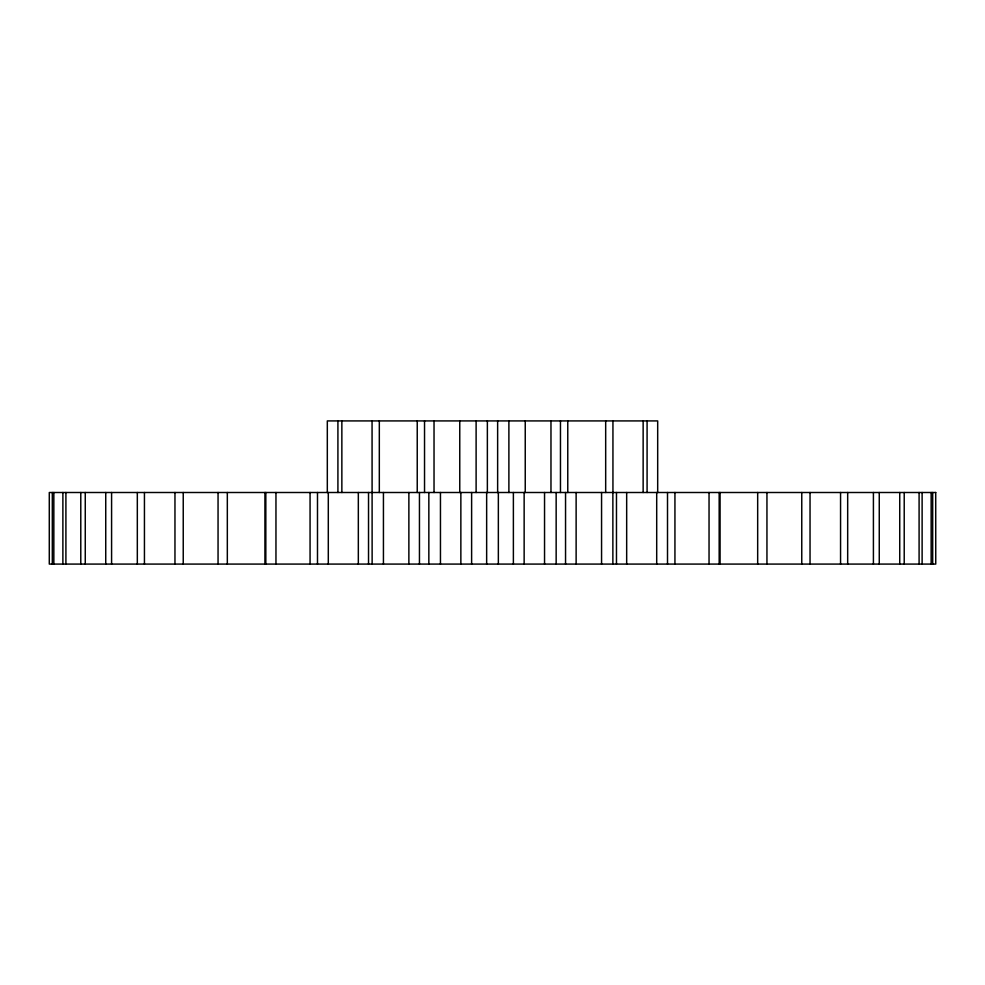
<?xml version="1.0" encoding="UTF-8"?>
<svg xmlns="http://www.w3.org/2000/svg" width="985" height="985" viewBox="0 0 985 985"><rect width="100%" height="100%" fill="white"/><g stroke="black" fill="none" stroke-linecap="round" stroke-linejoin="round"><path stroke-width="1.48" d="M932.684 492.5L932.684 564.085M931.157 492.5L931.157 564.085M922.12 492.5L922.12 564.085M919.091 492.5L919.091 564.085M904.218 492.5L904.218 564.085M899.736 492.5L899.736 564.085M879.26 492.5L879.26 564.085M873.412 492.5L873.412 564.085M847.679 492.5L847.679 564.085M840.562 492.5L840.562 564.085M810.039 492.5L810.039 564.085M801.765 492.5L801.765 564.085M766.946 492.5L766.946 564.085M757.674 492.5L757.674 564.085M720.072 492.5L720.072 564.085M719.173 492.5L719.173 564.085M709.04 492.5L709.04 564.085M674.934 492.5L674.934 564.085M667.51 492.5L667.51 564.085M657.684 492.5L657.684 420.915L327.315 420.915L327.315 492.5M656.699 492.5L656.699 564.085M647.083 420.915L647.083 492.5M643.143 420.915L643.143 492.5M626.669 492.5L626.669 564.085M616.475 492.5L616.475 564.085M612.941 420.915L612.941 492.5M612.867 492.5L612.867 564.085M605.677 420.915L605.677 492.5M601.564 492.5L601.564 564.085M576.126 492.5L576.126 564.085M567.766 420.915L567.766 492.5M565.55 492.5L565.55 564.085M560.465 420.915L560.465 492.5M556.156 492.5L556.156 564.085M550.972 420.915L550.972 492.5M544.545 492.5L544.545 564.085M525.239 420.915L525.239 492.5M524.143 492.5L524.143 564.085M513.382 492.5L513.382 564.085M508.888 420.915L508.888 492.5M498.348 492.5L498.348 564.085M497.634 420.915L497.634 492.5M487.366 420.915L487.366 492.5M486.652 492.5L486.652 564.085M476.112 420.915L476.112 492.5M471.618 492.5L471.618 564.085M460.857 492.5L460.857 564.085M459.761 420.915L459.761 492.5M440.455 492.5L440.455 564.085M434.028 420.915L434.028 492.5M428.844 492.5L428.844 564.085M424.535 420.915L424.535 492.5M419.45 492.5L419.45 564.085M417.234 420.915L417.234 492.5M408.873 492.5L408.873 564.085M383.436 492.5L383.436 564.085M379.323 420.915L379.323 492.5M372.059 420.915L372.133 564.085M368.525 492.5L368.525 564.085M358.331 492.5L358.331 564.085M341.857 420.915L341.857 492.5M337.917 420.915L337.917 492.5M328.3 492.5L328.3 564.085M317.49 492.5L317.49 564.085M310.066 492.5L310.066 564.085M275.96 492.5L275.96 564.085M265.827 492.5L265.827 564.085M264.928 492.5L264.928 564.085M227.326 492.5L227.326 564.085M218.054 492.5L218.054 564.085M183.235 492.5L183.235 564.085M174.961 492.5L174.961 564.085M144.438 492.5L144.438 564.085M137.321 492.5L137.321 564.085M111.588 492.5L111.588 564.085M105.74 492.5L105.74 564.085M85.264 492.5L85.264 564.085M80.782 492.5L80.782 564.085M65.909 492.5L65.909 564.085M62.88 492.5L62.88 564.085M53.843 492.5L53.843 564.085M52.316 492.5L52.316 564.085M935.713 492.5L49.287 492.5L49.287 564.085L935.75 564.085L935.713 492.5"/></g></svg>
